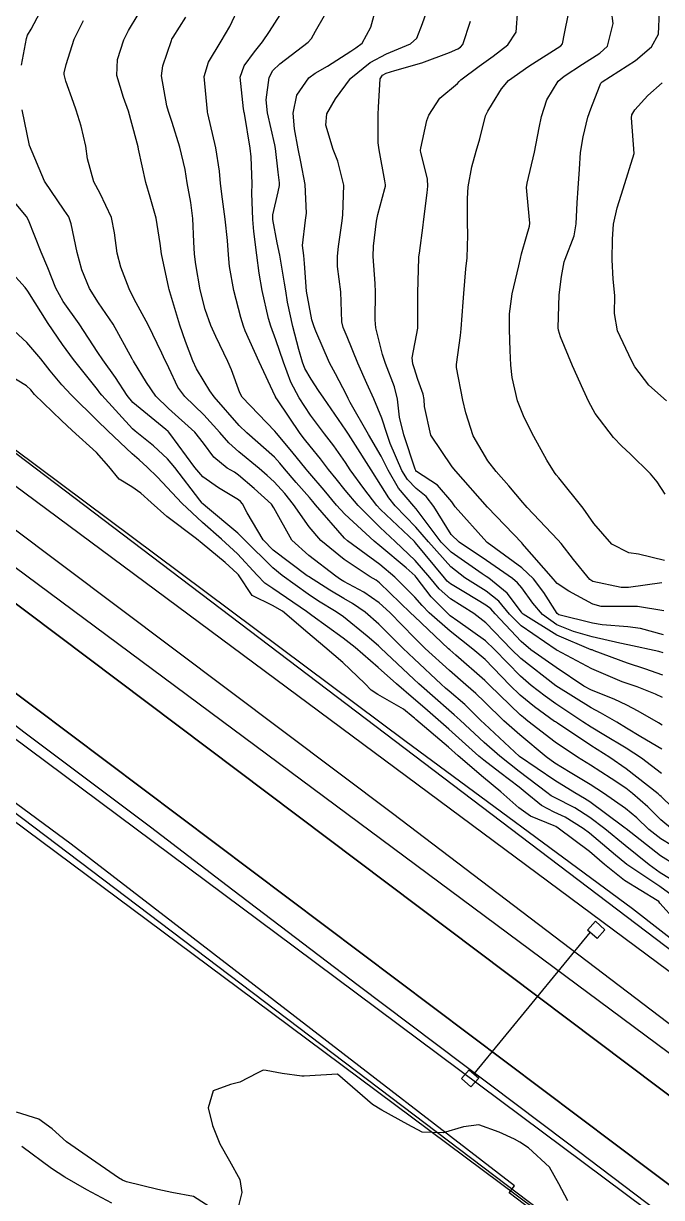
# Model space of a CAD drawing. Header units: metres. Extents: x 318500 to 325275, y 7408834 to 7428799.
# Drawn here: x 323545.6 to 323581.5, y 7420764.5 to 7420830.6 of the extents above; entities that cross this region are included whole.
import ezdxf

# ---------------------------------------------------------------- set-up
doc = ezdxf.new("R2010")
doc.units = ezdxf.units.M
doc.header["$MEASUREMENT"] = 0
doc.linetypes.add('CONTINUO', pattern=[0])
for name, color, linetype in [('Curvas de Nivel 1m', 11, 'Continuous'), ('Curvas de Nivel 5m', 15, 'Continuous'), ('Divisas', 45, 'Continuous'), ('Estação', 45, 'Continuous'), ('Linha Férrea', 20, 'Continuous'), ('PLATAFORMA', 45, 'Continuous'), ('Pórticos', 45, 'Continuous'), ('Vias Primárias', 230, 'Continuous')]:
    doc.layers.add(name, color=color, linetype=linetype)

msp = doc.modelspace()

# ---------------------------------------------------------------- linework, layer by layer
at = {"layer": 'Curvas de Nivel 1m', "flags": 128}
for points, elevation in [([(323545.515, 7420828.24), (323545.798, 7420829.724), (323545.866, 7420829.91), (323546.058, 7420830.262), (323546.577, 7420831.21), (323546.757, 7420831.713), (323546.895, 7420832.909), (323546.723, 7420833.714), (323546.113, 7420834.607), (323545.122, 7420835.735)], 739), ([(323581.528, 7420789.768), (323580.338, 7420790.458), (323579.545, 7420790.935), (323578.998, 7420791.278), (323578.071, 7420791.808), (323577.558, 7420792.091), (323575.57, 7420793.32), (323573.593, 7420794.852), (323573.063, 7420795.358), (323571.622, 7420796.867), (323570.949, 7420797.387), (323569.638, 7420798.217), (323569.011, 7420798.777), (323568.485, 7420799.417), (323567.664, 7420800.367), (323566.536, 7420801.447), (323565.692, 7420802.228), (323564.442, 7420803.473), (323563.718, 7420804.326), (323563.207, 7420804.97), (323562.79, 7420805.494), (323562.329, 7420806.091), (323561.75, 7420806.81), (323561.435, 7420807.194), (323561.19, 7420807.519), (323559.913, 7420809.414), (323559.827, 7420809.539), (323559.817, 7420809.566), (323559.791, 7420809.619), (323558.886, 7420811.549), (323558.099, 7420813.295), (323557.996, 7420813.558), (323557.847, 7420814.037), (323557.45, 7420815.566), (323557.219, 7420816.906), (323557.153, 7420817.571), (323557.102, 7420818.372), (323556.974, 7420819.574), (323556.815, 7420820.699), (323556.716, 7420821.579), (323556.654, 7420822.277), (323556.453, 7420823.583), (323555.999, 7420825.517), (323555.978, 7420825.59), (323555.974, 7420825.617), (323555.799, 7420827.593), (323556.038, 7420828.393), (323556.755, 7420829.579), (323557.227, 7420830.408), (323557.779, 7420831.565)], 743), ([(323581.58, 7420793.915), (323580.571, 7420794.269), (323579.59, 7420794.6), (323577.728, 7420795.298), (323577.601, 7420795.338), (323577.547, 7420795.354), (323575.613, 7420796.177), (323573.73, 7420797.349), (323573.678, 7420797.397), (323573.631, 7420797.469), (323572.819, 7420798.539), (323571.795, 7420799.378), (323571.651, 7420799.468), (323571.414, 7420799.622), (323569.672, 7420800.846), (323569.125, 7420801.408), (323567.708, 7420803.277), (323567.578, 7420803.432), (323566.722, 7420804.447), (323566.137, 7420805.454), (323565.742, 7420806.235), (323565.033, 7420807.467), (323563.999, 7420809.266), (323563.888, 7420809.479), (323563.792, 7420809.689), (323563.183, 7420810.869), (323562.847, 7420811.494), (323562.065, 7420813.278), (323561.975, 7420813.508), (323561.846, 7420813.913), (323561.549, 7420815.515), (323561.438, 7420817.07), (323561.387, 7420817.518), (323561.327, 7420818.09), (323561.491, 7420819.516), (323561.536, 7420819.905), (323561.462, 7420821.517), (323561.235, 7420822.793), (323561.082, 7420823.523), (323560.87, 7420824.644), (323560.788, 7420825.528), (323560.998, 7420826.543), (323561.683, 7420827.515), (323562.033, 7420827.779), (323562.721, 7420828.184), (323564.045, 7420829.023), (323564.327, 7420829.197), (323564.673, 7420829.474), (323565.165, 7420830.367), (323565.457, 7420831.466)], 746), ([(323581.599, 7420795.171), (323581.351, 7420795.244), (323579.605, 7420795.624), (323579.168, 7420795.715), (323577.612, 7420796.085), (323576.551, 7420796.376), (323575.621, 7420796.752), (323574.819, 7420797.332), (323574.27, 7420797.974), (323573.645, 7420798.829), (323573.404, 7420799.11), (323573.119, 7420799.358), (323571.665, 7420800.372), (323570.131, 7420801.395), (323569.687, 7420801.838), (323568.707, 7420803.415), (323568.266, 7420803.972), (323567.72, 7420804.413), (323567.215, 7420804.927), (323566.913, 7420805.442), (323566.253, 7420806.952), (323566.072, 7420807.455), (323565.774, 7420808.368), (323565.335, 7420809.465), (323564.936, 7420810.332), (323564.437, 7420811.474), (323563.832, 7420812.946), (323563.616, 7420813.483), (323563.54, 7420813.789), (323563.467, 7420815.486), (323563.294, 7420816.898), (323563.282, 7420817.489), (323563.352, 7420818.034), (323563.554, 7420819.485), (323563.597, 7420819.813), (323563.647, 7420821.485), (323563.307, 7420822.834), (323563.047, 7420823.494), (323562.634, 7420824.857), (323562.679, 7420825.5), (323563.168, 7420826.337), (323564.015, 7420827.48), (323564.03, 7420827.497), (323565.128, 7420828.38), (323566.044, 7420828.861), (323567.391, 7420829.44), (323567.745, 7420829.744), (323568.067, 7420830.573), (323568.296, 7420831.207)], 747), ([(323581.633, 7420797.531), (323580.156, 7420797.783), (323579.635, 7420797.787), (323578.122, 7420797.78), (323577.636, 7420797.908), (323576.303, 7420798.654), (323575.648, 7420799.076), (323575.534, 7420799.207), (323575.443, 7420799.323), (323573.68, 7420801.333), (323573.665, 7420801.35), (323572.695, 7420802.365), (323571.731, 7420803.38), (323569.941, 7420805.398), (323569.734, 7420805.637), (323568.545, 7420807.418), (323568.181, 7420809.027), (323568.164, 7420809.424), (323568.097, 7420809.729), (323567.801, 7420810.558), (323567.591, 7420811.216), (323567.528, 7420811.434), (323567.479, 7420811.771), (323567.808, 7420813.43), (323567.812, 7420813.459), (323567.803, 7420815.431), (323567.861, 7420817.402), (323567.86, 7420817.43), (323567.864, 7420817.457), (323567.893, 7420817.66), (323568.109, 7420819.235), (323568.133, 7420819.427), (323568.324, 7420821.044), (323568.365, 7420821.424), (323568.352, 7420821.822), (323567.969, 7420823.341), (323567.952, 7420823.412), (323567.949, 7420823.43), (323567.95, 7420823.451), (323567.972, 7420823.569), (323568.31, 7420825.11), (323568.415, 7420825.424), (323569.048, 7420826.381), (323570.027, 7420827.207), (323570.123, 7420827.305), (323570.216, 7420827.398), (323571.246, 7420828.18), (323572.044, 7420828.732), (323572.865, 7420829.368), (323573.341, 7420830.08), (323573.422, 7420831.36)], 749), ([(323581.667, 7420800.371), (323580.213, 7420800.72), (323579.673, 7420800.8), (323578.713, 7420801.285), (323577.697, 7420802.461), (323577.101, 7420803.306), (323575.727, 7420805.014), (323575.588, 7420805.182), (323575.483, 7420805.324), (323575.055, 7420806.015), (323574.322, 7420807.342), (323573.776, 7420808.409), (323573.407, 7420809.356), (323573.102, 7420810.659), (323573.034, 7420811.362), (323572.994, 7420812.19), (323572.955, 7420813.363), (323572.968, 7420814.249), (323573.102, 7420815.362), (323573.479, 7420816.95), (323573.57, 7420817.355), (323573.625, 7420817.623), (323573.909, 7420818.601), (323574.092, 7420819.173), (323574.112, 7420819.347), (323573.944, 7420820.931), (323573.913, 7420821.351), (323573.952, 7420821.592), (323574.371, 7420823.344), (323574.631, 7420824.699), (323574.759, 7420825.339), (323575.068, 7420826.28), (323575.697, 7420827.325), (323576.033, 7420827.616), (323577.058, 7420828.291), (323578.046, 7420828.898), (323578.461, 7420829.294), (323578.785, 7420830.573), (323578.689, 7420831.291)], 751), ([(323581.719, 7420804.096), (323581.265, 7420804.787), (323580.893, 7420805.253), (323579.746, 7420806.369), (323579.279, 7420806.803), (323578.801, 7420807.284), (323577.78, 7420808.647), (323577.424, 7420809.304), (323577.108, 7420809.996), (323576.511, 7420811.313), (323575.834, 7420812.944), (323575.722, 7420813.322), (323575.704, 7420813.46), (323575.753, 7420815.322), (323575.88, 7420816.343), (323576.035, 7420817.172), (323576.089, 7420817.318), (323576.598, 7420818.624), (323576.7, 7420819.312), (323576.756, 7420820.494), (323576.828, 7420821.311), (323576.887, 7420822.384), (323576.958, 7420823.31), (323577.097, 7420824.195), (323577.359, 7420825.306), (323577.529, 7420825.783), (323578.026, 7420827.035), (323578.101, 7420827.227), (323578.168, 7420827.298), (323580.042, 7420828.498), (323580.952, 7420829.256), (323581.332, 7420829.98), (323581.397, 7420831.25)], 752), ([(323583.414, 7420785.221), (323581.488, 7420787.088), (323581.41, 7420787.162), (323581.32, 7420787.243), (323579.511, 7420788.658), (323578.603, 7420789.284), (323577.53, 7420789.968), (323575.654, 7420791.214), (323575.55, 7420791.288), (323575.499, 7420791.321), (323574.363, 7420792.143), (323573.564, 7420792.789), (323572.974, 7420793.356), (323571.591, 7420794.794), (323570.902, 7420795.387), (323569.615, 7420796.389), (323568.443, 7420797.418), (323568.045, 7420797.835), (323567.639, 7420798.3), (323566.504, 7420799.441), (323565.66, 7420800.143), (323563.847, 7420801.478), (323563.682, 7420801.629), (323562.058, 7420803.505), (323561.896, 7420803.691), (323561.714, 7420803.909), (323560.968, 7420804.763), (323560.317, 7420805.531), (323560.049, 7420805.85), (323559.74, 7420806.18), (323558.198, 7420807.556), (323557.766, 7420807.972), (323556.349, 7420809.582), (323556.118, 7420809.91), (323555.798, 7420810.434), (323555.369, 7420811.158), (323555.162, 7420811.6), (323554.735, 7420812.697), (323554.429, 7420813.611), (323553.868, 7420815.485), (323553.825, 7420815.62), (323553.804, 7420815.688), (323553.394, 7420817.625), (323553.318, 7420818.206), (323553.096, 7420819.628), (323552.754, 7420820.816), (323552.51, 7420821.634), (323552.104, 7420823.503), (323552.074, 7420823.639), (323551.976, 7420824.048), (323551.535, 7420825.647), (323551.246, 7420826.417), (323550.881, 7420827.657), (323550.923, 7420828.541), (323551.277, 7420829.652), (323551.531, 7420830.175), (323552.071, 7420831.072)], 741), ([(323581.507, 7420788.383), (323580.377, 7420789.257), (323579.528, 7420789.812), (323578.26, 7420790.568), (323577.546, 7420791.003), (323577.081, 7420791.305), (323575.56, 7420792.312), (323574.969, 7420792.734), (323574.175, 7420793.341), (323573.578, 7420793.866), (323572.123, 7420795.372), (323571.607, 7420795.854), (323570.058, 7420796.961), (323569.628, 7420797.264), (323569.464, 7420797.402), (323568.555, 7420798.332), (323567.713, 7420799.429), (323567.651, 7420799.503), (323567.143, 7420799.953), (323565.676, 7420801.19), (323565.355, 7420801.463), (323563.702, 7420802.975), (323563.234, 7420803.487), (323562.545, 7420804.325), (323561.728, 7420805.267), (323561.614, 7420805.396), (323561.518, 7420805.513), (323560.729, 7420806.509), (323559.863, 7420807.538), (323559.762, 7420807.653), (323557.929, 7420809.559), (323557.792, 7420809.794), (323557.332, 7420811.094), (323557.119, 7420811.57), (323556.438, 7420812.974), (323556.172, 7420813.585), (323555.853, 7420814.486), (323555.564, 7420815.595), (323555.314, 7420817.028), (323555.243, 7420817.6), (323555.202, 7420818.298), (323555.153, 7420819.602), (323555.033, 7420820.505), (323554.844, 7420821.607), (323554.714, 7420822.365), (323554.418, 7420823.613), (323553.991, 7420825.007), (323553.782, 7420825.622), (323553.685, 7420825.943), (323553.396, 7420827.626), (323553.466, 7420828.196), (323553.949, 7420829.621), (323553.981, 7420829.691), (323554.053, 7420829.811), (323554.752, 7420830.928)], 742), ([(323581.548, 7420791.118), (323581.339, 7420791.243), (323580.199, 7420791.903), (323579.56, 7420792.236), (323578.848, 7420792.566), (323577.568, 7420793.075), (323577.136, 7420793.304), (323575.585, 7420794.35), (323574.167, 7420795.341), (323573.607, 7420795.812), (323572.146, 7420797.372), (323571.901, 7420797.644), (323571.635, 7420797.856), (323570.489, 7420798.544), (323569.647, 7420799.053), (323569.463, 7420799.217), (323569.299, 7420799.405), (323567.679, 7420801.361), (323567.615, 7420801.431), (323565.707, 7420803.245), (323565.507, 7420803.462), (323564.762, 7420804.427), (323564.005, 7420805.477), (323563.736, 7420805.876), (323563.08, 7420806.82), (323562.555, 7420807.498), (323561.776, 7420808.546), (323561.131, 7420809.52), (323560.67, 7420810.399), (323560.251, 7420811.533), (323559.829, 7420812.778), (323559.544, 7420813.543), (323559.404, 7420813.987), (323559.052, 7420815.548), (323558.889, 7420816.541), (323558.752, 7420817.551), (323558.586, 7420818.877), (323558.518, 7420819.554), (323558.472, 7420821.025), (323558.482, 7420821.555), (323558.441, 7420823.08), (323558.383, 7420823.556), (323558.05, 7420825.508), (323558.04, 7420825.56), (323558.003, 7420825.772), (323557.82, 7420827.563), (323558.036, 7420828.185), (323558.62, 7420828.979), (323559.07, 7420829.55), (323559.473, 7420830.131), (323560.073, 7420831.07)], 744), ([(323581.614, 7420796.182), (323580.325, 7420796.553), (323579.621, 7420796.642), (323578.161, 7420796.753), (323577.623, 7420796.846), (323575.725, 7420797.319), (323575.631, 7420797.394), (323574.882, 7420798.571), (323574.302, 7420799.34), (323573.659, 7420799.965), (323571.705, 7420801.38), (323571.68, 7420801.401), (323569.908, 7420803.398), (323569.713, 7420803.668), (323568.918, 7420804.608), (323567.729, 7420805.377), (323567.7, 7420805.401), (323567.684, 7420805.431), (323567.649, 7420805.514), (323567.02, 7420807.441), (323566.783, 7420808.437), (323566.658, 7420809.447), (323566.495, 7420810.148), (323565.987, 7420811.457), (323565.817, 7420811.95), (323565.436, 7420813.464), (323565.398, 7420813.913), (323565.428, 7420815.464), (323565.397, 7420815.943), (323565.291, 7420817.466), (323565.316, 7420818.048), (323565.48, 7420819.464), (323565.548, 7420819.841), (323565.947, 7420821.291), (323565.99, 7420821.419), (323565.994, 7420821.459), (323565.991, 7420821.5), (323565.953, 7420821.734), (323565.64, 7420823.463), (323565.578, 7420823.862), (323565.574, 7420825.464), (323565.602, 7420825.868), (323565.678, 7420827.464), (323565.821, 7420827.673), (323566.033, 7420827.782), (323566.515, 7420827.933), (323568.039, 7420828.357), (323569.587, 7420828.949), (323570.047, 7420829.148), (323570.207, 7420829.24), (323570.34, 7420829.397), (323570.76, 7420830.702)], 748), ([(323581.791, 7420809.347), (323580.785, 7420810.24), (323580.015, 7420811.267), (323579.815, 7420811.613), (323579.026, 7420813.282), (323578.872, 7420814.267), (323578.891, 7420815.285), (323578.793, 7420816.2), (323578.736, 7420817.287), (323578.757, 7420818.437), (323578.805, 7420819.287), (323579.011, 7420820.207), (323579.358, 7420821.279), (323579.97, 7420823.27), (323579.816, 7420825.273), (323579.846, 7420825.429), (323580.007, 7420825.714), (323580.744, 7420826.534), (323581.544, 7420827.247)], 753), ([(323582.708, 7420783.965), (323581.462, 7420784.719), (323580.785, 7420785.25), (323580.111, 7420785.895), (323579.482, 7420786.422), (323578.25, 7420787.282), (323577.497, 7420787.765), (323576.369, 7420788.445), (323575.515, 7420788.978), (323575.025, 7420789.327), (323573.538, 7420790.559), (323572.649, 7420791.359), (323571.561, 7420792.424), (323571.074, 7420792.886), (323570.5, 7420793.386), (323569.582, 7420794.177), (323568.224, 7420795.421), (323567.609, 7420796.02), (323566.223, 7420797.444), (323565.635, 7420797.986), (323564.77, 7420798.592), (323563.647, 7420799.199), (323563.466, 7420799.3), (323563.197, 7420799.487), (323561.667, 7420800.65), (323560.729, 7420801.52), (323559.707, 7420803.337), (323559.568, 7420803.532), (323558.595, 7420804.427), (323557.726, 7420805.166), (323557.497, 7420805.333), (323557.093, 7420805.57), (323556.333, 7420806.175), (323555.751, 7420806.977), (323555.274, 7420807.595), (323553.78, 7420808.929), (323553.081, 7420809.621), (323552.546, 7420810.381), (323551.809, 7420811.587), (323551.791, 7420811.622), (323551.777, 7420811.641), (323551.738, 7420811.714), (323550.672, 7420813.658), (323549.858, 7420814.861), (323549.34, 7420815.675), (323548.916, 7420816.715), (323548.646, 7420817.689), (323548.31, 7420819.298), (323548.183, 7420819.696), (323547.926, 7420820.08), (323546.807, 7420821.711), (323545.97, 7420823.72), (323545.551, 7420825.727)], 739), ([(323582.288, 7420783.227), (323581.448, 7420783.764), (323579.522, 7420785.269), (323579.495, 7420785.295), (323579.47, 7420785.314), (323579.309, 7420785.434), (323577.485, 7420786.797), (323577.183, 7420786.99), (323576.629, 7420787.303), (323575.5, 7420788.004), (323573.52, 7420789.35), (323571.547, 7420791.181), (323571.352, 7420791.373), (323570.443, 7420792.271), (323569.566, 7420793.025), (323569.36, 7420793.195), (323569.124, 7420793.407), (323567.591, 7420794.831), (323566.969, 7420795.436), (323565.62, 7420796.787), (323564.84, 7420797.462), (323564.124, 7420797.961), (323563.638, 7420798.242), (323562.851, 7420798.7), (323561.65, 7420799.462), (323561.58, 7420799.511), (323559.671, 7420800.95), (323559.112, 7420801.539), (323558.203, 7420803.052), (323557.947, 7420803.556), (323557.839, 7420803.686), (323557.712, 7420803.778), (323556.594, 7420804.453), (323555.725, 7420805.08), (323555.26, 7420805.595), (323553.862, 7420807.506), (323553.787, 7420807.61), (323553.76, 7420807.635), (323553.632, 7420807.742), (323551.784, 7420809.265), (323551.455, 7420809.645), (323550.809, 7420810.664), (323550.094, 7420811.666), (323549.816, 7420812.067), (323548.764, 7420813.681), (323547.859, 7420814.945), (323547.442, 7420815.696), (323546.996, 7420816.823), (323546.632, 7420817.713), (323545.917, 7420819.518), (323545.805, 7420819.722), (323545.031, 7420820.636)], 738), ([(323582.485, 7420782.163), (323581.434, 7420782.812), (323580.811, 7420783.249), (323579.456, 7420784.343), (323578.318, 7420785.282), (323577.476, 7420785.917), (323576.628, 7420786.45), (323575.487, 7420787.039), (323575.308, 7420787.143), (323575.051, 7420787.327), (323573.507, 7420788.502), (323572.424, 7420789.361), (323571.532, 7420790.14), (323570.178, 7420791.391), (323569.852, 7420791.695), (323569.556, 7420791.957), (323568.779, 7420792.629), (323567.856, 7420793.426), (323567.574, 7420793.687), (323565.729, 7420795.449), (323565.602, 7420795.564), (323564.964, 7420796.106), (323563.626, 7420797.201), (323563.222, 7420797.486), (323562.224, 7420798.089), (323561.64, 7420798.472), (323560.177, 7420799.525), (323559.656, 7420799.951), (323558.045, 7420801.555), (323557.685, 7420801.917), (323555.869, 7420803.426), (323555.71, 7420803.557), (323555.679, 7420803.59), (323555.548, 7420803.756), (323554.149, 7420805.606), (323553.737, 7420806.093), (323552.947, 7420806.821), (323551.914, 7420807.638), (323551.762, 7420807.777), (323550.039, 7420809.666), (323549.929, 7420809.806), (323549.793, 7420809.986), (323548.442, 7420811.684), (323547.822, 7420812.519), (323547.018, 7420813.702), (323545.867, 7420815.518), (323545.719, 7420815.722), (323544.852, 7420816.708)], 737), ([(323582.515, 7420781.223), (323581.422, 7420782.027), (323579.562, 7420783.268), (323579.441, 7420783.36), (323578.919, 7420783.805), (323577.466, 7420785.026), (323577.101, 7420785.296), (323576.091, 7420785.925), (323575.479, 7420786.222), (323574.751, 7420786.599), (323573.833, 7420787.345), (323573.494, 7420787.63), (323572.417, 7420788.451), (323571.516, 7420789.133), (323571.234, 7420789.374), (323569.542, 7420790.888), (323568.947, 7420791.409), (323568.197, 7420792.061), (323567.562, 7420792.605), (323566.601, 7420793.44), (323565.583, 7420794.347), (323564.278, 7420795.47), (323563.608, 7420796), (323561.854, 7420797.28), (323561.629, 7420797.445), (323561.544, 7420797.511), (323559.643, 7420798.794), (323559.205, 7420799.096), (323558.779, 7420799.543), (323557.668, 7420800.737), (323556.763, 7420801.574), (323555.694, 7420802.514), (323554.534, 7420803.602), (323553.719, 7420804.478), (323553.165, 7420805.059), (323552.586, 7420805.627), (323552.133, 7420806.031), (323551.741, 7420806.371), (323550.366, 7420807.661), (323549.769, 7420808.246), (323548.321, 7420809.685), (323547.796, 7420810.246), (323547.136, 7420811.033), (323546.615, 7420811.708), (323545.824, 7420812.635), (323544.611, 7420813.738)], 736), ([(323576.235, 7420764.354), (323575.727, 7420765.312), (323575.214, 7420766.255), (323574.028, 7420767.338), (323573.542, 7420767.654), (323573.235, 7420767.821), (323572.384, 7420768.213), (323571.243, 7420768.626), (323570.38, 7420768.521), (323569.238, 7420768.172), (323568.044, 7420768.224), (323567.242, 7420768.651), (323565.788, 7420769.445), (323565.255, 7420769.771), (323563.28, 7420771.48), (323561.421, 7420771.364), (323561.278, 7420771.361), (323560.174, 7420771.521), (323559.282, 7420771.691), (323559.108, 7420771.707), (323558.762, 7420771.538), (323557.789, 7420771.035), (323557.27, 7420770.901), (323556.295, 7420770.544), (323556.014, 7420769.579), (323556.261, 7420768.595), (323556.671, 7420767.568), (323557.216, 7420766.605), (323557.802, 7420765.551), (323557.916, 7420764.822), (323557.587, 7420763.554)], 734), ([(323556.802, 7420763.566), (323555.185, 7420764.595), (323553.97, 7420764.82), (323553.191, 7420764.996), (323551.415, 7420765.418), (323551.198, 7420765.511), (323550.982, 7420765.643), (323549.218, 7420766.871), (323548.047, 7420767.682), (323547.237, 7420768.41), (323546.494, 7420768.953), (323545.246, 7420769.335)], 734), ([(323550.605, 7420764.222), (323549.189, 7420764.965), (323547.955, 7420765.682), (323547.207, 7420766.178), (323545.536, 7420767.404)], 733)]:
    msp.add_lwpolyline(points, dxfattribs=dict(at, elevation=elevation))
at = {"layer": 'Curvas de Nivel 5m', "flags": 128}
for points, elevation in [([(323581.525, 7420799.118), (323579.646, 7420798.86), (323579.23, 7420798.86), (323577.649, 7420799.196), (323577.471, 7420799.302), (323576.558, 7420800.419), (323575.87, 7420801.318), (323575.683, 7420801.536), (323573.955, 7420803.346), (323573.837, 7420803.474), (323573.713, 7420803.629), (323572.931, 7420804.571), (323572.219, 7420805.373), (323571.739, 7420805.969), (323570.914, 7420807.388), (323570.501, 7420808.67), (323570.343, 7420809.394), (323569.982, 7420811.225), (323569.976, 7420811.398), (323570.2, 7420813.031), (323570.237, 7420813.396), (323570.359, 7420814.898), (323570.384, 7420815.395), (323570.496, 7420816.782), (323570.582, 7420817.393), (323570.624, 7420818.678), (323570.596, 7420819.393), (323570.594, 7420820.74), (323570.634, 7420821.393), (323570.838, 7420822.514), (323571.093, 7420823.389), (323571.283, 7420824.084), (323571.617, 7420825.384), (323571.74, 7420825.647), (323572.01, 7420826.075), (323572.503, 7420826.892), (323572.91, 7420827.367), (323574.038, 7420828.184), (323575.845, 7420829.323), (323575.938, 7420829.435), (323576.06, 7420830.019), (323576.278, 7420831.117)], 750), ([(323582.128, 7420785.233), (323581.475, 7420785.783), (323580.745, 7420786.514), (323579.884, 7420787.264), (323579.494, 7420787.562), (323578.669, 7420788.116), (323577.513, 7420788.857), (323576.782, 7420789.307), (323575.532, 7420790.151), (323573.992, 7420791.343), (323573.741, 7420791.536), (323573.553, 7420791.696), (323571.841, 7420793.367), (323571.574, 7420793.622), (323569.95, 7420795.04), (323569.599, 7420795.341), (323569.535, 7420795.401), (323567.627, 7420797.212), (323567.4, 7420797.432), (323565.647, 7420799.121), (323565.457, 7420799.261), (323565.119, 7420799.458), (323563.664, 7420800.419), (323562.352, 7420801.5), (323561.691, 7420802.257), (323560.812, 7420803.519), (323560.327, 7420804.135), (323559.723, 7420804.789), (323559.338, 7420805.156), (323558.886, 7420805.548), (323557.744, 7420806.489), (323557.174, 7420806.991), (323556.679, 7420807.576), (323555.775, 7420808.566), (323554.703, 7420809.601), (323554.316, 7420810.126), (323553.806, 7420811.214), (323553.672, 7420811.485), (323553.603, 7420811.622), (323553.402, 7420812.038), (323552.64, 7420813.632), (323551.862, 7420815.074), (323551.567, 7420815.645), (323551.106, 7420816.875), (323550.904, 7420817.655), (323550.756, 7420818.809), (323550.584, 7420819.66), (323549.94, 7420821.019), (323549.585, 7420821.675), (323549.237, 7420822.955), (323549.135, 7420823.683), (323548.877, 7420824.797), (323548.588, 7420825.691), (323548.441, 7420826.128), (323548.016, 7420827.338), (323547.921, 7420827.701), (323547.919, 7420827.804), (323548.028, 7420828.265), (323548.481, 7420829.694), (323549.012, 7420830.739)], 740), ([(323581.564, 7420792.672), (323581.176, 7420792.856), (323580.135, 7420793.262), (323579.573, 7420793.456), (323579.294, 7420793.554), (323577.585, 7420794.27), (323575.619, 7420795.32), (323575.6, 7420795.328), (323575.577, 7420795.344), (323573.62, 7420796.69), (323572.963, 7420797.36), (323572.353, 7420798.086), (323571.643, 7420798.652), (323570.448, 7420799.392), (323569.659, 7420800.017), (323568.398, 7420801.419), (323567.692, 7420802.254), (323566.54, 7420803.448), (323566.166, 7420803.904), (323565.722, 7420804.612), (323565.185, 7420805.465), (323564.162, 7420807.067), (323563.909, 7420807.479), (323563.763, 7420807.699), (323562.512, 7420809.499), (323562.223, 7420809.932), (323561.801, 7420810.57), (323561.458, 7420811.167), (323561.321, 7420811.517), (323561.106, 7420812.236), (323560.785, 7420813.526), (323560.482, 7420814.909), (323560.378, 7420815.532), (323560.317, 7420815.976), (323560.044, 7420817.538), (323559.9, 7420818.237), (323559.66, 7420819.543), (323559.658, 7420819.809), (323559.943, 7420821.1), (323560.032, 7420821.456), (323560.035, 7420821.539), (323560.026, 7420821.614), (323559.957, 7420822.22), (323559.808, 7420823.542), (323559.769, 7420823.746), (323559.36, 7420825.546), (323559.281, 7420826.278), (323559.443, 7420827.546), (323559.648, 7420827.93), (323560.038, 7420828.301), (323561.64, 7420829.516), (323561.83, 7420829.737), (323562.059, 7420830.14), (323562.56, 7420831.016)], 745), ([(323582.294, 7420780.121), (323581.409, 7420781.098), (323581.352, 7420781.183), (323581.26, 7420781.242), (323579.427, 7420782.379), (323578.307, 7420783.281), (323577.451, 7420784.005), (323575.699, 7420785.317), (323575.561, 7420785.409), (323575.471, 7420785.447), (323574.135, 7420785.999), (323573.481, 7420786.462), (323572.471, 7420787.36), (323571.502, 7420788.158), (323570.078, 7420789.392), (323569.527, 7420789.872), (323567.702, 7420791.428), (323567.62, 7420791.498), (323567.551, 7420791.557), (323566.99, 7420792.002), (323565.564, 7420792.837), (323565.182, 7420793.071), (323564.816, 7420793.461), (323563.587, 7420794.636), (323562.569, 7420795.495), (323561.612, 7420796.298), (323560.195, 7420797.524), (323559.633, 7420797.837), (323558.487, 7420798.396), (323557.713, 7420799.559), (323557.651, 7420799.645), (323556.966, 7420800.265), (323555.676, 7420801.336), (323555.352, 7420801.593), (323553.699, 7420802.853), (323552.807, 7420803.624), (323552.238, 7420804.155), (323551.719, 7420804.521), (323551.013, 7420804.941), (323550.426, 7420805.66), (323549.742, 7420806.446), (323548.363, 7420807.684), (323547.768, 7420808.237), (323546.258, 7420809.713), (323546.037, 7420809.961), (323545.795, 7420810.187), (323544.846, 7420810.78)], 735)]:
    msp.add_lwpolyline(points, dxfattribs=dict(at, elevation=elevation))
at = {"layer": 'Divisas'}
for points in [[(323784.959, 7420620.645), (323768.467, 7420636.368), (323739.297, 7420660.558), (323659.153, 7420721.385), (323609.484, 7420757.602), (323501.702, 7420839.397), (323506.094, 7420845.883), (323497.616, 7420851.781), (323499.344, 7420854.265), (323501.144, 7420856.854), (323487.762, 7420866.771), (323482.585, 7420859.786), (323479.418, 7420862.133), (323476.265, 7420857.878), (323458.278, 7420870.881), (323417.328, 7420901.638), (323386.048, 7420924.437), (323350.336, 7420950.07), (323335.494, 7420961.692), (323315.254, 7420978.022), (323280.122, 7421010.425), (323287.846, 7421017.699)], [(323686.617, 7420678.215), (323668.171, 7420691.393), (323629.854, 7420720.956), (323630.371, 7420721.626), (323515.771, 7420808.405), (323492.03, 7420826.248), (323491.841, 7420826.455), (323490.229, 7420824.224), (323482.053, 7420830.13), (323468.206, 7420811.571)]]:
    msp.add_lwpolyline(points, dxfattribs=at)
at = {"layer": 'Estação'}
for points in [[(323607.231, 7420755.449), (323592.343, 7420766.4), (323566.377, 7420786.146), (323541.701, 7420804.685), (323521.718, 7420819.683), (323500.68, 7420835.449), (323481.656, 7420849.83), (323462.392, 7420864.159), (323464.211, 7420866.693), (323476.275, 7420857.846), (323479.386, 7420862.102), (323482.546, 7420859.759), (323487.35, 7420866.645), (323500.913, 7420857.01), (323492.679, 7420845.246), (323507.045, 7420835.421), (323522.952, 7420823.304), (323535.696, 7420813.669), (323553.087, 7420800.694), (323567.073, 7420790.243), (323579.871, 7420780.798), (323596.6, 7420767.769), (323609.489, 7420758.182), (323607.231, 7420755.449)], [(323457.063, 7420856.89), (323461.974, 7420853.303), (323469.675, 7420847.571), (323478.888, 7420840.548), (323485.393, 7420835.676), (323494.451, 7420829.086), (323502.434, 7420823.198), (323510.875, 7420816.757), (323518.302, 7420811.302), (323527.235, 7420804.589), (323536.228, 7420797.995), (323545.658, 7420790.726), (323552.778, 7420785.39), (323557.395, 7420781.854), (323564.454, 7420776.49), (323576.219, 7420767.617), (323581.236, 7420763.804), (323589.961, 7420757.267), (323599.699, 7420749.842), (323597.302, 7420746.409)], [(323597.302, 7420746.409), (323586.364, 7420754.588), (323572.944, 7420764.807), (323573.249, 7420765.203), (323560.892, 7420774.715), (323548.315, 7420784.423), (323534.428, 7420794.647)]]:
    msp.add_lwpolyline(points, dxfattribs=at)
at = {"layer": 'Linha Férrea'}
for points in [[(322143.825, 7422393.254, 0.177055), (322348.62, 7422102.056), (322434.806, 7422041.149, -0.110991), (322629.993, 7421830.678), (322682.61, 7421743.599), (322746.773, 7421641.593), (322762.264, 7421616.034), (322784.09, 7421580.598, 0.089131), (322895.412, 7421449.131), (322994.737, 7421367.338, -0.08158), (323134.171, 7421212.836), (323192.504, 7421114.159, 0.09806), (323348.116, 7420944.919), (323507.932, 7420825.984), (323699.619, 7420681.705), (323733.067, 7420655.668, -0.104587), (323843.705, 7420529.863, -0.339852), (323771.4, 7420065.587)], [(323771.4, 7420065.587, 0.339852), (323843.705, 7420529.863, 0.104587), (323733.067, 7420655.668), (323699.619, 7420681.705), (323507.932, 7420825.984), (323348.116, 7420944.919, -0.09806), (323192.504, 7421114.159), (323134.171, 7421212.836, 0.08158), (322994.737, 7421367.338), (322895.412, 7421449.131, -0.089131), (322784.09, 7421580.598), (322762.264, 7421616.034), (322746.773, 7421641.593), (322682.61, 7421743.599), (322629.993, 7421830.678, 0.110991), (322434.806, 7422041.149), (322348.62, 7422102.056, -0.177055), (322143.825, 7422393.254)], [(322140.246, 7422392.292, 0.177815), (322346.493, 7422099.021), (322440.925, 7422031.999, -0.098061), (322613.888, 7421848.216), (322683.948, 7421733.892), (322746.506, 7421634.335), (322780.475, 7421578.692, 0.094269), (322901.272, 7421438.87), (322999.189, 7421358.366, -0.08072), (323136.386, 7421201.409), (323184.599, 7421119.369, 0.102464), (323355.759, 7420933.913), (323510.091, 7420819.318), (323694.288, 7420680.697, -0.007988), (323738.117, 7420646.682, -0.098634), (323840.146, 7420527.887, -0.339824), (323768.602, 7420068.543)], [(323768.602, 7420068.543, 0.339824), (323840.146, 7420527.887, 0.098634), (323738.117, 7420646.682, 0.007988), (323694.288, 7420680.697), (323510.091, 7420819.318), (323355.759, 7420933.913, -0.102464), (323184.599, 7421119.369), (323136.386, 7421201.409, 0.08072), (322999.189, 7421358.366), (322901.272, 7421438.87, -0.094269), (322780.475, 7421578.692), (322746.506, 7421634.335), (322683.948, 7421733.892), (322613.888, 7421848.216, 0.098061), (322440.925, 7422031.999), (322346.493, 7422099.021, -0.177815), (322140.246, 7422392.292)]]:
    msp.add_lwpolyline(points, format="xyb", dxfattribs=at)
at = {"layer": 'PLATAFORMA', "linetype": 'CONTINUO'}
for points in [[(323640.715, 7420733.608, 735.029), (323526.701, 7420818.251, 736.402), (323440.402, 7420882.69, 737.66), (323438.083, 7420879.819, 737.647)], [(323640.715, 7420733.608, 735.029), (323638.564, 7420730.582, 735.032), (323524.524, 7420815.289, 736.376), (323438.083, 7420879.819, 737.647)], [(323633.996, 7420724.062, 735.078), (323560.867, 7420778.628, 735.958), (323437.449, 7420870.638, 737.523), (323435.119, 7420867.615, 737.534)], [(323633.996, 7420724.062, 735.078), (323631.611, 7420721.224, 735.049), (323558.619, 7420775.641, 735.954), (323435.119, 7420867.615, 737.534)]]:
    msp.add_polyline3d(points, dxfattribs=at)
at = {"layer": 'Pórticos'}
for points in [[(323577.885, 7420779.108), (323577.35, 7420779.586), (323577.79, 7420780.078), (323578.325, 7420779.601)], [(323570.793, 7420770.761), (323570.258, 7420771.238), (323570.698, 7420771.731), (323571.233, 7420771.254)]]:
    msp.add_lwpolyline(points, close=True, dxfattribs=at)
msp.add_lwpolyline([(323570.965, 7420771.492), (323577.501, 7420779.451)], dxfattribs=at)
at = {"layer": 'Vias Primárias'}
for points in [[(323715.644, 7420145.548, 0), (323709.04, 7420132.939)], [(323831.088, 7420001.787, 0), (323833.844, 7420008.443, 0.220888)], [(323205.069, 7420933.766, 0), (323207.298, 7420931.929, 0.020742), (323210.311, 7420929.649), (323213.335, 7420928.865), (323214.564, 7420929.479), (323216.061, 7420926.782), (323213.869, 7420925.313), (323213.871, 7420924.556), (323218.068, 7420917.639), (323222.108, 7420910.972), (323227.38, 7420903.131), (323230.217, 7420898.982, 0.38291), (323236.446, 7420897.46), (323249.502, 7420903.926), (323257.59, 7420907.836)]]:
    msp.add_lwpolyline(points, format="xyb", dxfattribs=at)

doc.saveas('drawing.dxf')
